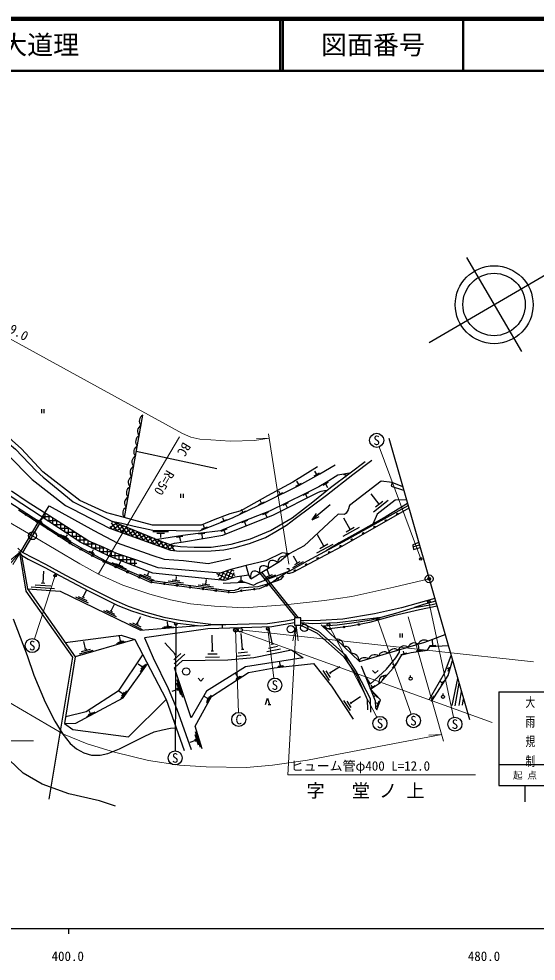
# Model space of a CAD drawing. Units: millimetres at full size, sheet at 1:1000; details may follow other scales. Extents: x 40000 to 680000, y 20000 to 380000.
# Drawn here: x 458422 to 558051, y 198715 to 380000 of the extents above; entities that cross this region are included whole.
import ezdxf
from ezdxf.enums import TextEntityAlignment as Align

# ---------------------------------------------------------------- set-up
doc = ezdxf.new("R2010")
doc.units = ezdxf.units.MM
doc.header["$LTSCALE"] = 1000
doc.header["$PDMODE"] = 32
doc.header["$PDSIZE"] = 500
doc.linetypes.add('CHAIN', pattern=[18.5, 12, -1.5, 3.5, -1.5])
for name, color, linetype, lineweight in [('M-BGD', 7, 'Continuous', 25), ('M-BGD-EXST', 7, 'Continuous', 25), ('M-BMK', 2, 'CHAIN', 13), ('M-BMK-OTRS', 5, 'Continuous', 25), ('M-BMK-SRVR', 3, 'Continuous', 25), ('M-STR-HTXT', 7, 'Continuous', 13), ('M-STR-STRC', 7, 'Continuous', 25), ('M-TTL', 2, 'Continuous', 140), ('M-TTL-BAND', 7, 'Continuous', 25), ('M-TTL-LINE', 7, 'Continuous', 50)]:
    doc.layers.add(name, color=color, linetype=linetype, lineweight=lineweight)
for name, color, linetype in [('M-BMK-HTXT', 7, 'Continuous'), ('M-OTRS', 6, 'Continuous'), ('M-TTL-TXT', 7, 'Continuous')]:
    doc.layers.add(name, color=color, linetype=linetype)
doc.styles.add('@ＭＳ ゴシック', font='')
doc.styles.add('ＭＳ ゴシック', font='')
doc.styles.get('@ＭＳ ゴシック').set_extended_font_data('@MS Gothic')
doc.styles.get('ＭＳ ゴシック').set_extended_font_data('MS Gothic')

# ---------------------------------------------------------------- blocks, each defined once
blk = doc.blocks.new('open_arrow')
at = {"color": 0, "linetype": 'Continuous', "lineweight": -2}
blk.add_lwpolyline([(7.5, 1.25), (0, 0), (7.5, -1.25)], dxfattribs=at)

msp = doc.modelspace()

# ---------------------------------------------------------------- hatches: boundary and pattern name
at = {"layer": 'M-BGD'}
h = msp.add_hatch(dxfattribs=at)
h.set_pattern_fill('USER', color=256, style=0, pattern_type=2)
h.set_pattern_definition([(90, (0, -0), (-750, 0), []), (180, (0, -0), (-0, -750), [])])
h.paths.add_polyline_path([(471934, 279534), (468485, 281726), (464417, 284324), (463445, 284926), (462951, 284107), (467742, 280970), (470224, 279297), (475844, 276623), (481160, 274526), (481108, 275845), (477298, 277113), (474814, 278267)])
h = msp.add_hatch(dxfattribs=at)
h.set_pattern_fill('USER', color=256, style=0, pattern_type=2)
h.set_pattern_definition([(125, (0, -0), (-511.97, -358.4853), []), (215, (0, -0), (358.4853, -511.97), [])])
h.paths.add_polyline_path([(476376, 283353), (475924, 281993), (487620, 277797), (488426, 277708), (488441, 278644), (488067, 278694), (485964, 279456), (479199, 282237)])
h = msp.add_hatch(dxfattribs=at)
h.set_pattern_fill('USER', color=256, style=0, pattern_type=2)
h.set_pattern_definition([(65, (0, -0), (-566.4424, 264.1364), []), (155, (0, -0), (-264.1364, -566.4424), [])])
h.paths.add_polyline_path([(499718, 274194), (499258, 274074), (497184, 273349), (496444, 273411), (497090, 272059), (498098, 271962), (499991, 272580), (500161, 272605)])

# ---------------------------------------------------------------- linework, layer by layer
for p, q in [((462793, 304902), (462793, 304120)), ((463259, 304902), (463259, 304120)), ((478759, 284056), (482304, 303740)), ((496535, 293441), (481046, 296754)), ((515284, 292057), (516332, 292641)), ((515808, 292349), (515443, 293004)), ((521529, 292373), (520936, 292285)), ((521232, 292329), (521306, 291835)), ((511790, 290110), (512838, 290694)), ((512314, 290402), (511949, 291057)), ((517989, 290819), (516956, 290208)), ((517473, 290514), (517855, 289868)), ((489578, 288605), (489578, 287822)), ((490045, 288605), (490045, 287822)), ((508219, 288320), (509293, 288856)), ((508756, 288588), (508488, 289125)), ((514185, 288797), (513104, 288275)), ((513644, 288536), (513971, 287860)), ((527843, 286653), (526295, 288616)), ((504633, 286552), (505714, 287073)), ((505174, 286812), (504913, 287353)), ((510320, 286912), (509242, 286385)), ((509781, 286649), (510111, 285975)), ((518356, 286505), (514890, 283634)), ((526739, 285146), (529566, 287375)), ((527136, 286096), (528550, 287210)), ((501030, 284814), (502111, 285335)), ((501571, 285075), (501310, 285615)), ((506435, 285045), (505318, 284605)), ((505877, 284825), (506152, 284127)), ((514890, 283634), (515758, 284857)), ((458887, 277584), (462126, 283127)), ((459207, 277338), (462463, 282912)), ((462034, 283601), (463037, 282942)), ((462367, 283562), (462869, 283232)), ((462618, 283397), (463030, 284024)), ((497362, 283252), (498481, 283684)), ((497922, 283468), (497705, 284028)), ((502434, 283469), (501318, 283029)), ((501876, 283249), (502151, 282551)), ((514890, 283634), (516254, 284259)), ((522220, 281760), (521015, 283950)), ((487229, 281285), (484229, 281303)), ((486477, 280990), (484977, 280999)), ((485727, 280994), (485723, 280244)), ((493631, 281810), (494750, 282242)), ((494191, 282026), (493974, 282586)), ((498454, 281849), (497347, 281387)), ((497901, 281618), (498190, 280926)), ((520884, 280454), (524038, 282189)), ((521431, 281326), (523009, 282193)), ((466419, 280794), (468446, 279508)), ((466990, 280574), (468003, 279931)), ((467497, 280252), (467818, 280759)), ((489979, 280405), (488794, 280215)), ((489386, 280310), (489529, 279421)), ((494231, 280985), (493039, 280846)), ((493635, 280916), (493740, 280022)), ((517149, 278541), (515955, 280737)), ((471927, 277560), (472990, 277003)), ((472248, 277527), (472780, 277249)), ((472514, 277388), (472793, 277919)), ((515806, 277242), (518969, 278961)), ((516358, 278111), (517940, 278970)), ((534328, 278449), (535563, 278804)), ((477745, 274945), (478038, 275636)), ((511172, 274452), (513266, 275624)), ((512073, 275300), (511340, 276608)), ((511549, 275006), (512596, 275593)), ((476305, 275393), (479067, 274221)), ((477054, 275238), (478435, 274652)), ((506701, 272861), (506264, 274032)), ((463104, 271484), (463260, 273728)), ((481673, 273196), (484434, 272022)), ((482481, 273179), (483861, 272592)), ((483171, 272885), (483465, 273576)), ((487966, 272070), (489453, 271876)), ((488709, 271973), (488806, 272717)), ((494461, 271223), (494584, 272167)), ((501239, 271873), (501210, 272623)), ((504819, 273341), (511750, 264792)), ((505149, 273539), (512239, 264792)), ((505665, 272207), (507913, 273047)), ((506139, 272651), (507263, 273071)), ((460798, 270741), (465287, 270430)), ((461577, 271139), (464570, 270931)), ((462755, 271508), (463454, 271460)), ((487183, 271869), (490158, 271482)), ((492934, 271120), (495909, 270732)), ((493717, 271320), (495204, 271126)), ((500646, 271700), (501845, 271747)), ((500940, 271861), (501539, 271885)), ((469339, 268811), (471767, 267632)), ((469875, 268885), (471494, 268098)), ((470626, 268853), (471004, 268670)), ((470815, 268761), (471470, 270111)), ((476193, 266100), (476815, 267382)), ((474729, 266177), (477158, 264998)), ((475259, 266237), (476878, 265450)), ((476004, 266192), (476382, 266008)), ((481238, 263665), (481893, 265015)), ((479761, 263715), (482190, 262536)), ((480297, 263789), (481916, 263002)), ((481049, 263757), (481427, 263573)), ((485996, 262872), (488240, 263046)), ((486359, 263050), (487854, 263166)), ((486920, 263244), (487269, 263271)), ((487095, 263258), (487037, 264006)), ((497661, 262736), (497658, 263500)), ((478033, 260339), (477814, 261212)), ((495694, 258420), (495658, 261420)), ((501528, 258740), (501239, 261726)), ((507248, 259713), (506644, 262652)), ((531787, 261760), (531787, 260977)), ((532254, 261760), (532254, 260977)), ((480789, 260568), (469285, 257270)), ((471286, 258779), (470920, 260234)), ((477248, 259771), (478994, 260209)), ((477495, 260018), (478659, 260310)), ((477897, 260305), (478169, 260373)), ((488569, 257737), (486561, 259966)), ((506487, 258945), (508250, 259307)), ((507042, 259671), (507453, 259756)), ((535546, 258527), (535412, 259518)), ((537532, 259451), (538731, 259512)), ((538131, 259482), (538081, 260480)), ((470122, 257868), (472741, 258526)), ((470486, 258269), (472231, 258707)), ((471082, 258728), (471489, 258830)), ((488302, 256689), (489639, 257894)), ((488369, 255942), (490375, 257750)), ((488413, 257597), (488725, 257878)), ((494802, 257809), (496601, 257831)), ((495484, 258417), (495904, 258422)), ((500300, 257415), (502988, 257676)), ((500690, 258056), (502482, 258230)), ((501319, 258720), (501737, 258760)), ((506167, 258266), (508812, 258810)), ((532026, 257709), (533187, 258013)), ((532606, 257861), (532480, 258345)), ((534951, 258447), (536140, 258607)), ((482215, 255252), (481402, 255834)), ((481853, 254403), (482901, 255867)), ((481953, 254886), (482477, 255617)), ((494359, 257204), (497059, 257236)), ((508348, 255449), (509233, 255613)), ((508769, 255649), (508659, 256239)), ((508665, 255629), (508872, 255668)), ((530391, 255109), (531182, 256010)), ((530787, 255559), (530411, 255889)), ((500591, 253445), (500183, 254075)), ((508149, 255290), (509476, 255536)), ((516968, 254609), (518197, 252725)), ((517549, 254541), (518369, 253285)), ((518241, 254305), (518432, 254012)), ((518336, 254159), (520220, 255388)), ((541259, 254927), (540780, 255068)), ((541132, 254496), (541386, 255359)), ((489620, 249935), (488865, 252213)), ((490037, 249441), (488903, 252858)), ((500187, 252827), (501320, 253560)), ((500295, 253075), (501050, 253564)), ((500503, 253388), (500679, 253502)), ((528412, 252854), (529203, 253756)), ((528808, 253305), (528432, 253635)), ((533875, 253349), (533875, 253688)), ((540039, 252177), (539618, 252446)), ((539797, 251798), (540281, 252556)), ((541889, 247902), (542956, 253113)), ((542477, 247806), (543227, 252171)), ((478507, 250074), (477694, 250656)), ((478146, 249226), (479194, 250689)), ((478245, 249708), (478769, 250440)), ((489015, 250998), (487876, 250620)), ((489103, 250733), (488927, 251264)), ((526039, 251089), (527037, 251754)), ((526538, 251422), (526261, 251838)), ((527522, 249468), (526692, 250334)), ((540121, 249857), (540121, 250196)), ((543230, 247882), (543690, 250562)), ((494801, 249261), (494144, 249622)), ((494630, 248328), (495498, 249905)), ((494643, 248663), (495222, 249714)), ((494734, 249138), (494869, 249383)), ((520976, 248832), (522205, 246948)), ((521558, 248764), (522377, 247508)), ((522249, 248528), (522440, 248235)), ((522344, 248382), (524229, 249611)), ((527107, 249901), (526782, 249590)), ((527634, 248224), (527161, 248388)), ((527437, 247657), (527831, 248791)), ((538247, 249370), (537826, 249639)), ((538005, 248991), (538489, 249750)), ((543875, 247990), (544085, 249188)), ((471534, 245798), (473118, 246652)), ((471859, 246144), (472651, 246571)), ((472255, 246357), (471899, 247018)), ((506469, 248101), (506970, 248101)), ((492470, 241169), (491331, 240792)), ((493028, 240248), (492367, 242242)), ((492547, 240937), (492393, 241402)), ((493422, 239826), (492430, 242815))]:
    msp.add_line(p, q, dxfattribs=at)
for points in [[(388175, 331807), (417186, 318935), (434482, 309854), (452831, 301298), (457810, 297241), (461750, 293057), (463110, 291819), (468859, 287087), (476084, 283468), (479199, 282237), (485964, 279456), (488067, 278694), (489544, 278499), (492162, 278332), (495455, 278343), (499333, 278947), (503010, 279943), (506901, 281590), (511093, 284009), (515027, 287051), (518457, 289855), (522250, 292650), (525133, 294838)], [(502745, 272982), (499991, 272580), (498098, 271962), (488541, 272886), (484202, 273327), (475844, 276623), (470224, 279297), (467742, 280970), (457364, 287766), (447036, 295088), (445420, 296127), (441647, 298320), (436479, 301135), (430089, 304444), (416330, 311897), (416214, 312066), (415793, 313561)], [(515929, 293809), (511171, 290896), (506326, 288208), (501597, 285637), (500954, 285316), (499069, 284745), (496172, 283668), (493505, 282586), (484171, 282566), (480576, 283585), (478247, 284189), (475377, 284944), (470154, 287335), (463072, 292836), (458911, 297267), (457158, 298871), (454062, 301552), (453457, 301900), (451907, 302495), (442713, 306726), (435264, 310164), (433326, 311139)], [(456227, 296166), (460999, 291394), (467385, 286398), (468666, 285748), (475872, 282012), (487620, 277797), (489394, 277603), (495449, 277639), (497882, 277855), (500115, 278296), (502862, 279086), (505896, 280199), (507941, 281355), (509944, 282570), (511661, 283857), (517667, 288357), (522731, 292323), (526390, 295115)], [(476355, 283361), (478239, 282988), (480651, 282397), (484198, 281617), (493239, 281529), (499573, 283978), (506103, 287127), (512354, 290252), (516380, 292496), (519364, 294184)], [(522134, 292564), (519875, 292229), (517638, 290786), (516219, 289947), (513473, 288620), (506702, 285311), (500597, 282907), (497283, 281523), (492951, 281017), (490023, 280594), (485112, 279806)], [(532347, 289982), (530325, 290800), (528215, 291030), (522094, 286399), (521837, 285528), (521485, 284891), (521168, 284651), (519916, 284685), (513358, 278634), (510488, 277052)], [(530325, 290800), (530137, 290083), (532533, 289333)], [(453672, 288908), (456292, 287203), (461267, 284001), (464781, 281691), (468660, 279230), (470850, 277989), (473068, 276827), (475223, 275689), (477962, 274527), (482401, 272561), (483657, 272027), (498934, 270035), (499994, 270115), (500138, 270145)], [(510488, 277052), (509131, 277256), (506020, 275753), (502211, 274840), (499258, 274074), (497184, 273349), (485260, 274354), (481162, 275827), (477298, 277113), (474814, 278267), (471934, 279534), (468485, 281726), (464417, 284324), (460005, 287054), (456981, 289157)], [(487521, 278891), (488370, 279146), (490105, 279372), (497736, 280675), (507466, 284587), (516122, 288921), (516673, 289108), (517299, 289239), (517738, 289267)], [(533283, 286729), (529180, 284243), (525745, 282351), (523132, 280855), (520111, 279218), (517593, 277644)], [(533077, 287445), (530890, 287411), (527449, 284733), (526585, 282813)], [(458356, 285541), (463424, 282297), (468874, 278740), (472891, 276545), (475227, 275378), (480141, 273201), (483574, 271684), (487311, 271194), (493791, 270335), (498409, 269749), (499840, 269608), (501099, 269957), (502161, 270100), (503591, 270264), (504777, 270416), (506592, 271178), (507923, 272134), (510547, 273896), (510482, 274212), (510033, 274178)], [(462295, 283019), (464275, 286304), (472871, 281576), (477333, 279203), (484006, 276830), (486430, 276052), (490155, 275765), (494863, 275234), (499243, 276175)], [(497802, 271438), (501928, 271600), (503601, 271029), (504461, 271490), (510590, 273782), (514018, 275701), (521630, 279837), (527655, 283151), (533393, 286345)], [(533540, 285833), (520657, 278512), (511206, 273467), (510562, 273276), (510203, 273262), (510082, 273393)], [(535427, 279277), (534274, 278813), (534405, 277931), (535707, 278306)], [(458259, 278185), (459067, 277412), (463544, 275077), (467390, 272986), (471424, 270875), (476593, 268319), (479451, 267033), (482441, 266012), (486346, 264893), (489507, 264325), (492346, 263909), (495940, 263492)], [(458340, 277531), (458943, 276804), (460238, 276060), (463421, 274427), (466374, 272815), (471823, 269966), (475278, 268208), (477500, 267155), (480106, 266115), (483768, 264963), (486100, 264426), (488964, 263749), (491201, 263464), (493356, 263248), (494903, 263354), (495845, 263492), (498260, 263502), (502779, 263597), (506338, 263703), (509812, 264169), (511507, 264486)], [(458525, 277308), (459753, 269876), (468753, 257214), (464199, 229903)], [(458943, 276804), (460106, 270338), (466407, 269902), (481854, 262400), (493112, 263273)], [(503077, 272298), (508621, 275619), (510136, 276857), (510488, 277052)], [(503077, 272298), (502745, 272982), (502211, 274840)], [(500138, 270145), (500638, 270249), (501013, 270557), (502642, 270692), (504492, 270785), (506289, 271321), (508073, 271884), (508931, 272179), (509454, 272876)], [(460106, 270338), (469285, 257270), (467227, 244414), (468805, 243310), (479531, 241854), (486777, 249065)], [(538536, 268473), (532091, 266665), (526941, 265544), (520841, 264480), (516496, 264278), (513289, 264194), (512728, 264194)], [(538956, 267015), (535579, 266328), (530598, 265152), (525945, 263866), (522359, 263182), (518281, 262635), (517811, 262648), (517070, 263220), (519718, 263409), (522569, 263832), (526323, 264354), (531029, 265683), (534613, 266763), (538054, 267331), (538803, 267547)], [(538683, 267963), (536336, 267339), (534613, 266763)], [(512728, 263835), (515002, 263692), (519703, 263835), (524031, 264351), (528219, 264889)], [(457302, 264582), (459999, 257540), (461331, 253710), (463502, 248529), (465332, 244891), (466895, 242362), (468340, 240602), (469513, 239574), (470973, 238813), (472434, 238361), (474058, 238341), (475560, 238670), (477781, 239554), (480620, 240951), (482686, 242007), (484455, 242808), (486100, 243199), (487663, 243549), (488718, 243585)], [(511485, 263815), (507165, 263014), (503301, 262913), (494827, 262647), (482616, 260939), (484316, 257069), (487198, 251165), (488875, 247174), (491624, 239459)], [(512728, 263835), (516146, 262193), (521265, 257620), (523543, 254211), (526099, 249273), (526117, 246595)], [(512728, 263335), (515894, 261815), (520925, 257320), (523493, 253587), (525516, 249076), (525542, 247054)], [(516639, 263401), (524029, 256343), (536620, 260063), (540524, 261565)], [(467358, 260013), (478145, 261419), (480789, 260568), (486777, 249065), (490246, 239269)], [(526151, 251043), (528090, 252336), (530932, 255573), (532156, 257640), (533955, 258111), (537148, 258540), (537549, 259252), (541138, 259433)], [(467448, 245796), (471392, 246768), (477714, 250833), (482307, 257651)], [(491587, 245530), (488394, 255156), (489940, 256550), (498687, 256656), (503655, 257138), (510929, 258632), (513210, 257087)], [(525187, 253456), (526084, 252016), (529228, 254901), (531021, 257069), (531744, 258154), (531735, 258620)], [(537538, 249114), (540377, 254091), (541691, 257510)], [(467227, 244414), (469412, 244485), (478506, 249385), (483199, 255939)], [(513210, 257087), (502083, 255339), (494581, 250653), (491587, 245530)], [(493717, 239545), (492369, 243911), (495514, 249623), (502655, 254245), (507580, 255159), (515196, 255985), (518631, 251602), (522781, 245242)], [(537922, 248674), (541092, 253640), (541957, 256585)], [(524371, 255500), (527040, 248816), (527118, 247434), (527354, 247095), (528090, 248993), (526151, 251043)], [(526541, 254659), (527071, 254129), (527602, 254659)], [(492948, 253142), (493479, 252612), (494009, 253142)], [(505944, 248101), (506332, 249289), (506720, 248101)], [(477034, 228539), (473978, 229529), (468032, 230932), (462911, 232749), (459277, 234895), (456616, 237350)]]:
    msp.add_lwpolyline(points, dxfattribs=at)
msp.add_lwpolyline([(512728, 264792), (511485, 264792), (511485, 263335), (512728, 263335)], close=True, dxfattribs=at)
for centre, radius in [((459815, 284607), 150), ((531293, 284728), 150), ((461921, 283259), 150), ((529119, 283493), 150), ((464023, 281906), 150), ((524772, 281023), 150), ((526946, 282258), 150), ((466116, 280539), 150), ((468210, 279173), 150), ((522599, 279788), 150), ((470372, 277921), 150), ((518217, 277379), 150), ((520423, 278557), 150), ((472566, 276723), 150), ((474796, 275593), 150), ((516012, 276202), 150), ((477072, 274561), 150), ((511601, 273848), 150), ((513806, 275025), 150), ((479358, 273548), 150), ((481645, 272537), 150), ((508232, 272341), 150), ((483961, 271633), 150), ((486440, 271308), 150), ((488918, 270981), 150), ((491397, 270652), 150), ((493875, 270324), 150), ((496355, 270009), 150), ((501283, 269982), 150), ((503764, 270286), 150), ((506141, 270989), 150), ((498837, 269707), 150), ((510779, 262594), 700), ((513394, 262816), 700), ((521037, 263004), 150), ((523897, 263475), 150), ((518384, 262649), 150), ((490656, 254430), 700), ((533875, 253049), 300), ((540121, 249557), 300)]:
    msp.add_circle(centre, radius, dxfattribs=at)
for centre, radius, start, end in [((482864, 302623), 1250, 116.66204, 222.92225), ((482510, 300654), 1250, 116.66204, 222.92225), ((482156, 298686), 1250, 116.66204, 222.92225), ((481801, 296718), 1250, 116.66204, 222.92225), ((481447, 294749), 1250, 116.66204, 222.92225), ((481092, 292781), 1250, 116.66204, 222.92225), ((480738, 290813), 1250, 116.66204, 222.92225), ((480383, 288844), 1250, 116.66204, 222.92225), ((480029, 286876), 1250, 116.66204, 222.92225), ((479675, 284908), 1250, 116.66204, 222.92225), ((509533, 275312), 1310, 77.73353, 176.9613), ((511060, 276644), 1250, 156.7237, 182.40483), ((519737, 259405), 1250, 353.18682, 99.44702), ((521183, 258024), 1250, 353.18682, 99.44702), ((532663, 258112), 1250, 53.33217, 159.59238), ((534581, 258679), 1250, 53.33217, 159.59238), ((536499, 259246), 1250, 53.33217, 159.59238), ((522630, 256642), 1250, 353.18682, 99.44702), ((526909, 256412), 1250, 53.33217, 159.59238), ((528827, 256978), 1250, 53.33217, 159.59238), ((530745, 257545), 1250, 53.33217, 159.59238), ((524967, 255807), 1294, 53.50558, 147.94403), ((528994, 252413), 1252, 78.8736, 193.2321)]:
    msp.add_arc(centre, radius, start, end, dxfattribs=at)
for centre in [(508137, 273580), (504706, 271525), (506421, 272553)]:
    msp.add_ellipse(centre, major_axis=(-1285, 2145), ratio=0.5, start_param=5.3558901, end_param=7.2104805, dxfattribs=at)
at = {"layer": 'M-BGD-EXST'}
msp.add_line((488649, 263567), (488533, 239158), dxfattribs=at)
for centre, radius in [((527335, 298914), 1350), ((535813, 276095), 250), ((465414, 272885), 250), ((537387, 267877), 250), ((527511, 264567), 250), ((488649, 263567), 250), ((506364, 262639), 250), ((518059, 263471), 250), ((500162, 262549), 250), ((461000, 259423), 1350), ((507726, 251821), 1350), ((500765, 245214), 1350), ((527968, 244460), 1350), ((534422, 244982), 1350), ((542406, 244311), 1350), ((488533, 237808), 1350)]:
    msp.add_circle(centre, radius, dxfattribs=at)
at = {"layer": 'M-BMK'}
msp.add_lwpolyline([(419908, 304445), (461066, 280555), (470189, 275124), (473892, 273125), (478420, 271069), (483653, 269305), (487651, 268247), (491473, 267483), (496118, 267014), (501764, 266719), (509718, 267277), (517320, 268079), (522562, 268876), (530652, 270660), (537443, 272270)], dxfattribs=at)
at = {"layer": 'M-BMK-OTRS'}
msp.add_line((529655, 299336), (545224, 245230), dxfattribs=at)
at = {"layer": 'M-BMK-SRVR'}
for p, q in [((537414, 317744), (565952, 334373)), ((544656, 334116), (555228, 315972))]:
    msp.add_line(p, q, dxfattribs=at)
for centre, radius in [((549963, 325007), 7500), ((549942, 325044), 6000), ((461066, 280555), 750), ((461066, 280555), 750), ((537443, 272270), 750), ((537443, 272270), 750)]:
    msp.add_circle(centre, radius, dxfattribs=at)
at = {"layer": 'M-OTRS'}
msp.add_point((537443, 272270), dxfattribs=at)
at = {"layer": 'M-STR-HTXT'}
for p, q in [((473751, 273201), (489390, 299561)), ((506638, 299303), (504183, 299265)), ((506502, 300171), (510425, 275100)), ((535813, 276095), (527806, 297649)), ((465414, 272885), (461421, 260706)), ((537387, 267877), (542125, 245632)), ((533384, 264966), (540214, 241038)), ((518059, 263471), (527344, 245658)), ((527511, 264567), (533973, 246255)), ((500162, 262549), (500718, 246563)), ((500180, 262441), (549604, 244609)), ((501086, 262441), (557537, 256296)), ((506364, 262639), (507558, 253160)), ((539857, 242290), (537405, 242175))]:
    msp.add_line(p, q, dxfattribs=at)
for points in [[(384755, 337906), (388626, 339301), (393233, 340448), (397861, 341011), (403967, 341212), (408353, 340950), (412626, 340185), (417073, 339038), (421148, 337591), (425673, 335431), (489913, 300210), (491568, 299516), (493264, 299169), (495409, 298985), (499136, 298760), (503814, 298862), (506638, 299303)], [(458887, 277584), (426828, 241120), (461253, 241120)], [(269931, 262165), (356898, 264322), (363427, 265155), (368806, 266501), (375045, 268313), (391996, 274955), (396839, 276011), (402014, 276301), (404784, 276026), (408137, 275401), (411101, 274567), (414305, 273186), (467031, 242393), (471577, 240516), (476871, 238903), (483417, 237315), (489385, 236446), (494493, 236087), (502242, 235973), (507255, 236408), (514016, 237413), (521319, 238793), (539857, 242290)], [(511855, 263335), (510250, 234545), (546363, 234545)]]:
    msp.add_lwpolyline(points, dxfattribs=at)
at = {"layer": 'M-STR-STRC'}
for p, q in [((550847, 250525), (560847, 250525)), ((550847, 250525), (550847, 232525)), ((550847, 236525), (560847, 236525)), ((550847, 232525), (560847, 232525)), ((555847, 232525), (555847, 229382))]:
    msp.add_line(p, q, dxfattribs=at)
for centre in [(500180, 262441), (501086, 262441)]:
    msp.add_circle(centre, 400, dxfattribs=at)
at = {"layer": 'M-TTL'}
msp.add_line((680000, 380000), (40000, 380000), dxfattribs=at)
at = {"layer": 'M-TTL-BAND'}
for p, q in [((40000, 205000), (579000, 205000)), ((468000, 205000), (468000, 204000))]:
    msp.add_line(p, q, dxfattribs=at)
at = {"layer": 'M-TTL-LINE'}
for p, q in [((508747, 380000), (508747, 370000)), ((509247, 380000), (509247, 370000)), ((543997, 380000), (543997, 370000)), ((40000, 370000), (680000, 370000))]:
    msp.add_line(p, q, dxfattribs=at)

# ---------------------------------------------------------------- block references
at = {"layer": 'M-STR-HTXT', "xscale": 400, "yscale": 400}
for p, rotation in [((458887, 277584), 228.7), ((511855, 263335), 266.8)]:
    msp.add_blockref('open_arrow', p, dxfattribs=dict(at, rotation=rotation))

# ---------------------------------------------------------------- texts
at = {"layer": 'M-BGD-EXST', "style": 'ＭＳ ゴシック'}
for s, p in [('S', (527335, 298914)), ('S', (461000, 259423)), ('S', (507726, 251821)), ('C', (500765, 245214)), ('S', (527968, 244460)), ('S', (534422, 244982)), ('S', (542406, 244311)), ('S', (488533, 237808))]:
    msp.add_text(s, height=1833, dxfattribs=at).set_placement(p, align=Align.MIDDLE_CENTER)
at = {"layer": 'M-BMK-HTXT', "style": 'ＭＳ ゴシック'}
msp.add_text('字   堂 ノ 上', height=2566, dxfattribs=at).set_placement((525176, 231513), align=Align.MIDDLE_CENTER)
at = {"layer": 'M-STR-HTXT', "style": 'ＭＳ ゴシック'}
for s, rotation, p in [('ガードレール   L=129.0', 331.265, (447317, 324087)), ('BC   R=50', 239.321, (486751, 294164))]:
    msp.add_text(s, height=1833, rotation=rotation, dxfattribs=at).set_placement(p, align=Align.BOTTOM_CENTER)
msp.add_text('ヒューム管φ400 L=12.0', height=1833, dxfattribs=at).set_placement((510755, 234806), align=Align.BOTTOM_LEFT)
at = {"layer": 'M-STR-STRC', "style": '@ＭＳ ゴシック', "width": 1.4}
msp.add_text('大 雨 規 制', height=1320, rotation=270, dxfattribs=at).set_placement((555826, 249825), align=Align.BOTTOM_LEFT)
at = {"layer": 'M-STR-STRC', "style": 'ＭＳ ゴシック'}
msp.add_text('起 点', height=1320, dxfattribs=at).set_placement((553597, 233400), align=Align.BOTTOM_LEFT)
at = {"layer": 'M-TTL-BAND', "style": 'ＭＳ ゴシック'}
for s, p in [('400.0', (467844, 198195)), ('480.0', (548000, 198195))]:
    msp.add_text(s, height=1833, dxfattribs=at).set_placement(p, align=Align.BOTTOM_CENTER)
at = {"layer": 'M-TTL-TXT', "style": 'ＭＳ ゴシック'}
msp.add_text('周南市大字川上\u3000大字大道理', height=3666, dxfattribs=at).set_placement((405024, 375000), align=Align.MIDDLE_LEFT)
msp.add_text('図面番号', height=3666, dxfattribs=at).set_placement((526622, 375000), align=Align.MIDDLE_CENTER)

doc.saveas('drawing.dxf')
